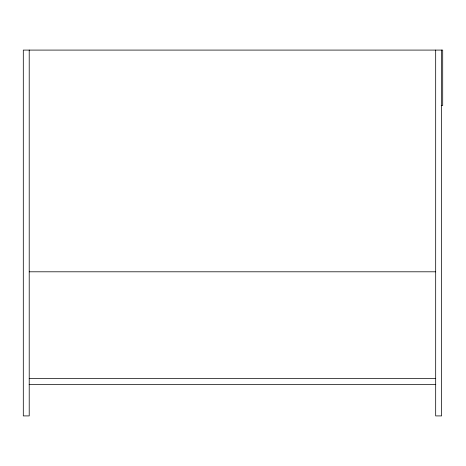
<?xml version="1.0" encoding="UTF-8"?>
<svg xmlns="http://www.w3.org/2000/svg" width="466" height="466" viewBox="0 0 466 466"><rect width="100%" height="100%" fill="white"/><g stroke="black" fill="none" stroke-linecap="round" stroke-linejoin="round"><path stroke-width="0.7" d="M441.244 105.52L442.7 105.52L442.7 50.089L23.3 50.089L23.3 415.911L29.212 415.911L29.212 50.089M29.212 271.8L435.681 271.8M29.212 378.549L435.681 378.549M29.119 384.427L435.762 384.427M441.593 50.089L441.593 415.911L435.681 415.911L435.681 50.089"/></g></svg>
